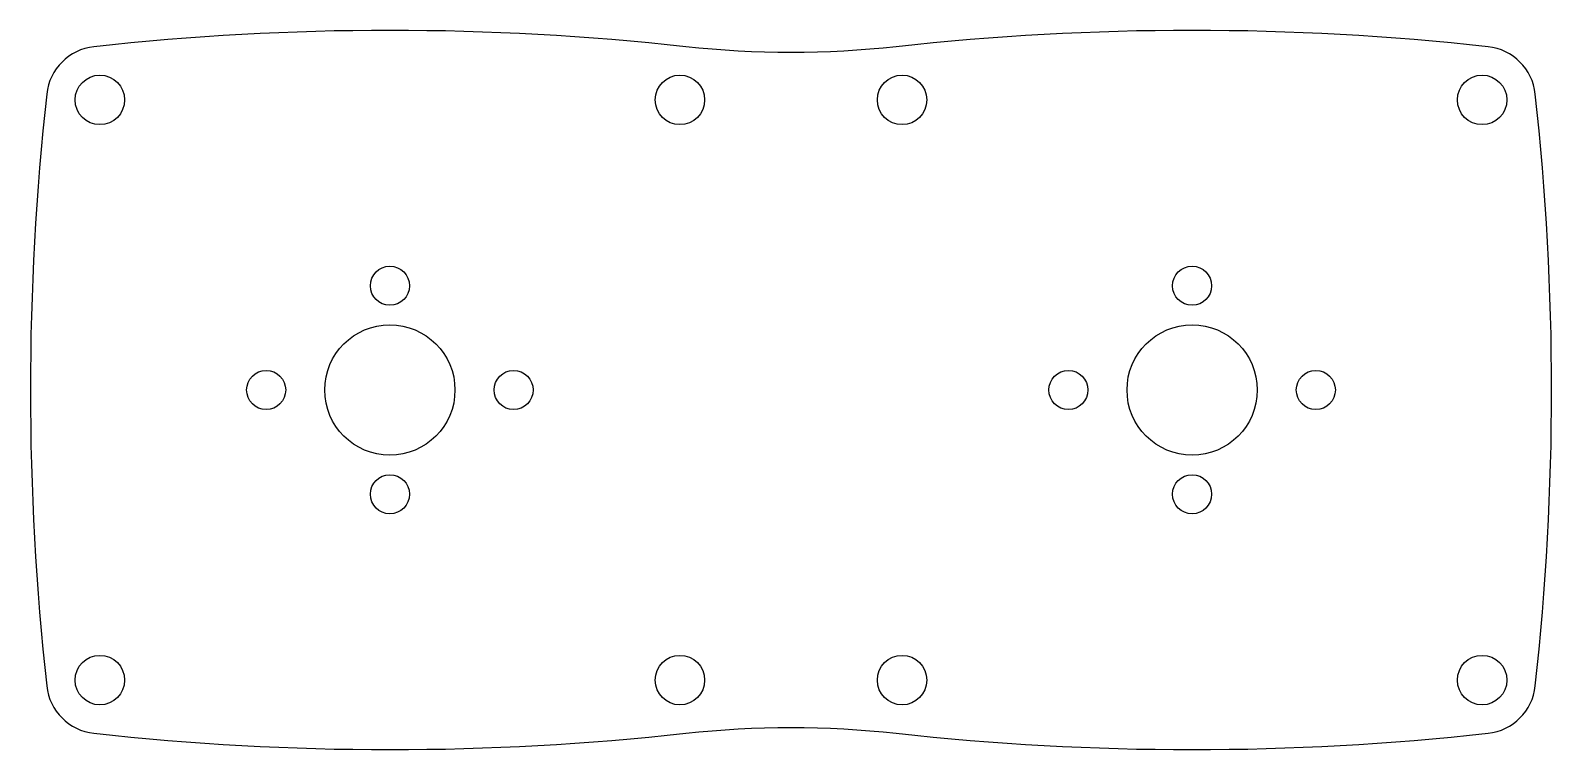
# Model space of a CAD drawing. Header units: millimetres. Extents: x -89 to 28, y -28 to 28.
import ezdxf

# ---------------------------------------------------------------- set-up
doc = ezdxf.new("R2010")
doc.units = ezdxf.units.MM
doc.layers.get('0').update_dxf_attribs({"linetype": 'CONTINUOUS'})

msp = doc.modelspace()

# ---------------------------------------------------------------- linework, layer by layer
msp.add_lwpolyline([(-84.32, 26.35, 0.351158), (-87.95, 22.72, 0.055048), (-87.95, -22.72, 0.351158), (-84.32, -26.35, 0.055048), (-38.88, -26.35, -0.055048), (-22.72, -26.35, 0.055048), (22.72, -26.35, 0.351158), (26.35, -22.72, 0.055048), (26.35, 22.72, 0.351158), (22.72, 26.35, 0.055048), (-22.72, 26.35, -0.055048), (-38.88, 26.35, 0.055048)], format="xyb", close=True)
for centre, radius in [((-83.87, 22.27), 1.9), ((-39.33, 22.27), 1.9), ((-22.27, 22.27), 1.9), ((22.27, 22.27), 1.9), ((-61.6, 8), 1.5), ((0, 8), 1.5), ((-61.6, 0), 5), ((0, 0), 5), ((-71.1, 0), 1.5), ((-52.1, 0), 1.5), ((-9.5, 0), 1.5), ((9.5, 0), 1.5), ((-61.6, -8), 1.5), ((0, -8), 1.5), ((-83.87, -22.27), 1.9), ((-39.33, -22.27), 1.9), ((-22.27, -22.27), 1.9), ((22.27, -22.27), 1.9)]:
    msp.add_circle(centre, radius)

doc.saveas('drawing.dxf')
